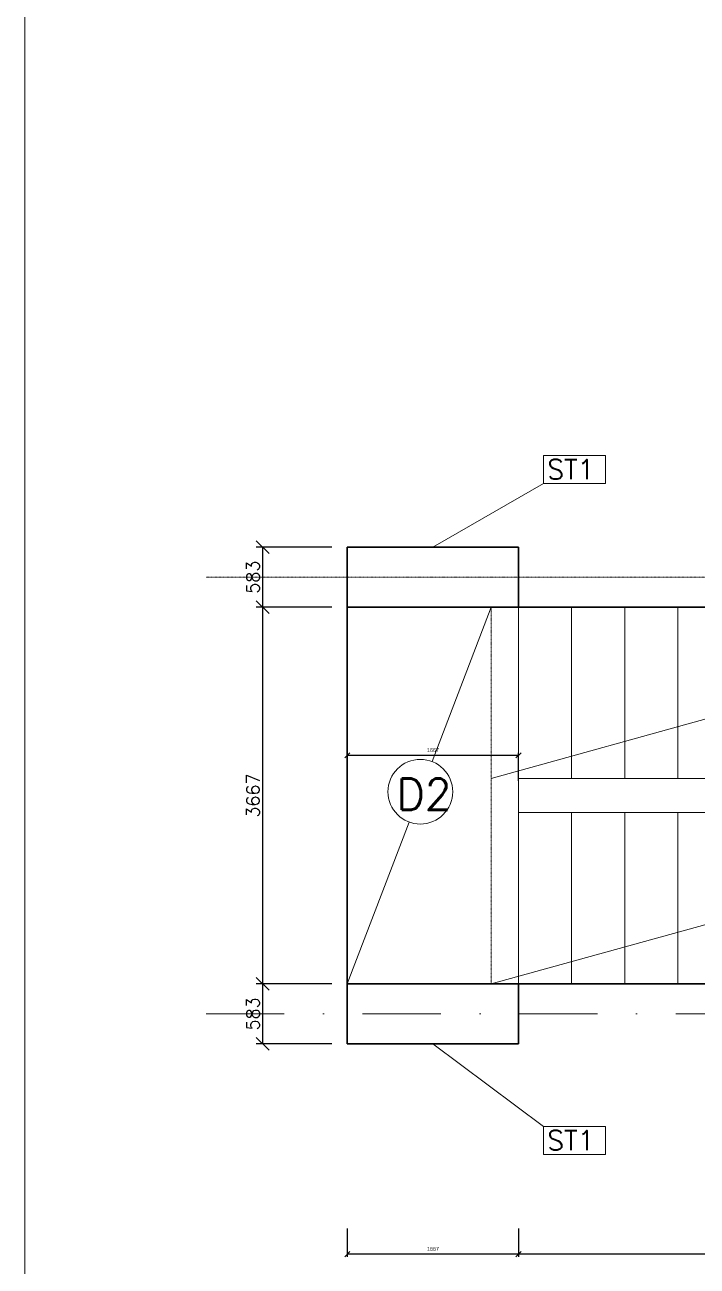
# Model space of a CAD drawing. Header units: millimetres. Extents: x -109904 to 256066, y -215550 to 75535.
# Drawn here: x 158985 to 165530, y 7556 to 19636 of the extents above; entities that cross this region are included whole.
import ezdxf

# ---------------------------------------------------------------- set-up
doc = ezdxf.new("R2010")
doc.units = ezdxf.units.MM
doc.header["$LTSCALE"] = 20
doc.linetypes.add('ČERCHOVANÁ', pattern=[25.4, 12.7, -6.35, 0, -6.35])
for name, color, linetype, lineweight in [('Kóty', 4, 'Continuous', 18), ('TENKÁ PLNÁ ČÁRA', 7, 'Continuous', 18), ('TENKÁ ČERCHOVANÁ ČÁRA', 60, 'ČERCHOVANÁ', 18), ('TLUSTÁ PLNÁ ČÁRA', 2, 'Continuous', 35), ('šrafy', 7, 'Continuous', 13)]:
    doc.layers.add(name, color=color, linetype=linetype, lineweight=lineweight)
doc.styles.add('Romans', font='romans.shx')
doc.styles.get("Standard").update_dxf_attribs({"font": 'arial.ttf'})
doc.dimstyles.new('M 1-50', dxfattribs={"dimscale": 50, "dimtxt": 2.5, "dimasz": 2.5, "dimexe": 1.25, "dimexo": 3, "dimtad": 1, "dimdec": 0, "dimtxsty": 'Romans', "dimblk": 'OBLIQUE', "dimcen": 2.5, "dimadec": 0, "dimazin": 0, "dimtfac": 1, "dimtdec": 0, "dimtmove": 0, "dimatfit": 3, "dimfxl": 1, "dimarcsym": 0})
doc.dimstyles.new('Rozmery_1_50', dxfattribs={"dimscale": 50, "dimtxt": 0.75, "dimasz": 1, "dimexe": 0.5, "dimexo": 0.625, "dimtad": 1, "dimdec": 0, "dimtxsty": 'Standard', "dimblk": 'OBLIQUE', "dimcen": 2.5, "dimadec": 0, "dimazin": 0, "dimtfac": 1, "dimtdec": 0, "dimtmove": 0, "dimatfit": 3, "dimldrblk": 'OBLIQUE', "dimfxl": 5, "dimfxlon": 1, "dimarcsym": 0})

# ---------------------------------------------------------------- blocks, each defined once
blk = doc.blocks.new('_Oblique')
at = {"color": 0, "linetype": 'ByBlock', "lineweight": -2}
blk.add_line((-0.5, -0.5), (0.5, 0.5), dxfattribs=at)
blk = doc.blocks.new('*D254')
at = {"layer": 'Defpoints', "color": 0, "transparency": 16777216}
for p in [(162124, 9719), (190541, 9567), (190541, 5347)]:
    blk.add_point(p, dxfattribs=at)
at = {"layer": 'Kóty', "color": 0, "lineweight": -2, "transparency": 16777216}
for p, q in [((162124, 5597), (162124, 5322)), ((190541, 5597), (190541, 5322)), ((162124, 5347), (190541, 5347))]:
    blk.add_line(p, q, dxfattribs=at)
at = {"layer": 'Kóty', "color": 0, "lineweight": -2, "transparency": 16777216, "xscale": 50, "yscale": 50, "zscale": 50, "rotation": 180}
blk.add_blockref('_Oblique', (162124, 5347), dxfattribs=at)
at = {"layer": 'Kóty', "color": 0, "lineweight": -2, "transparency": 16777216, "xscale": 50, "yscale": 50, "zscale": 50}
blk.add_blockref('_Oblique', (190541, 5347), dxfattribs=at)
at = {"layer": 'Kóty', "color": 0, "transparency": 16777216, "insert": (176596, 5398), "char_height": 37.5, "attachment_point": 5}
blk.add_mtext('16875', dxfattribs=at)
blk = doc.blocks.new('*D300')
at = {"layer": 'Defpoints', "color": 0, "transparency": 16777216}
for p in [(163791, 12528), (162124, 12136), (163791, 12136)]:
    blk.add_point(p, dxfattribs=at)
at = {"layer": 'Kóty', "color": 0, "lineweight": -2, "transparency": 16777216}
for p, q in [((162124, 12278), (162124, 12553)), ((162124, 12528), (163791, 12528)), ((163791, 12278), (163791, 12553))]:
    blk.add_line(p, q, dxfattribs=at)
at = {"layer": 'Kóty', "color": 0, "lineweight": -2, "transparency": 16777216, "xscale": 50, "yscale": 50, "zscale": 50, "rotation": 180}
blk.add_blockref('_Oblique', (162124, 12528), dxfattribs=at)
at = {"layer": 'Kóty', "color": 0, "lineweight": -2, "transparency": 16777216, "xscale": 50, "yscale": 50, "zscale": 50}
blk.add_blockref('_Oblique', (163791, 12528), dxfattribs=at)
at = {"layer": 'Kóty', "color": 0, "transparency": 16777216, "insert": (162958, 12578), "char_height": 37.5, "attachment_point": 5}
blk.add_mtext('1667', dxfattribs=at)
blk = doc.blocks.new('*D244')
at = {"layer": 'Defpoints', "color": 0, "transparency": 16777216}
for p in [(168958, 8341), (163791, 8221), (163791, 7673)]:
    blk.add_point(p, dxfattribs=at)
at = {"layer": 'Kóty', "color": 0, "lineweight": -2, "transparency": 16777216}
for p, q in [((163791, 7923), (163791, 7648)), ((168958, 7923), (168958, 7648)), ((168958, 7673), (163791, 7673))]:
    blk.add_line(p, q, dxfattribs=at)
at = {"layer": 'Kóty', "color": 0, "lineweight": -2, "transparency": 16777216, "xscale": 50, "yscale": 50, "zscale": 50, "rotation": 180}
blk.add_blockref('_Oblique', (163791, 7673), dxfattribs=at)
at = {"layer": 'Kóty', "color": 0, "lineweight": -2, "transparency": 16777216, "xscale": 50, "yscale": 50, "zscale": 50}
blk.add_blockref('_Oblique', (168958, 7673), dxfattribs=at)
at = {"layer": 'Kóty', "color": 0, "transparency": 16777216, "insert": (166374, 7724), "char_height": 37.5, "attachment_point": 5}
blk.add_mtext('5167', dxfattribs=at)
blk = doc.blocks.new('*D245')
at = {"layer": 'Defpoints', "color": 0, "transparency": 16777216}
for p in [(163791, 8343), (162124, 8325), (162124, 7673)]:
    blk.add_point(p, dxfattribs=at)
at = {"layer": 'Kóty', "color": 0, "lineweight": -2, "transparency": 16777216}
for p, q in [((162124, 7923), (162124, 7648)), ((163791, 7923), (163791, 7648)), ((163791, 7673), (162124, 7673))]:
    blk.add_line(p, q, dxfattribs=at)
at = {"layer": 'Kóty', "color": 0, "lineweight": -2, "transparency": 16777216, "xscale": 50, "yscale": 50, "zscale": 50, "rotation": 180}
blk.add_blockref('_Oblique', (162124, 7673), dxfattribs=at)
at = {"layer": 'Kóty', "color": 0, "lineweight": -2, "transparency": 16777216, "xscale": 50, "yscale": 50, "zscale": 50}
blk.add_blockref('_Oblique', (163791, 7673), dxfattribs=at)
at = {"layer": 'Kóty', "color": 0, "transparency": 16777216, "insert": (162958, 7724), "char_height": 37.5, "attachment_point": 5}
blk.add_mtext('1667', dxfattribs=at)
blk = doc.blocks.new('*D291')
at = {"layer": 'Defpoints', "color": 0, "transparency": 16777216}
for p in [(161301, 10303), (162124, 10303), (162124, 9719)]:
    blk.add_point(p, dxfattribs=at)
at = {"layer": 'Kóty', "color": 0, "lineweight": -2, "transparency": 16777216}
for p, q in [((161974, 10303), (161238, 10303)), ((161301, 9719), (161301, 10303)), ((161974, 9719), (161238, 9719))]:
    blk.add_line(p, q, dxfattribs=at)
at = {"layer": 'Kóty', "color": 0, "lineweight": -2, "transparency": 16777216, "xscale": 125, "yscale": 125, "zscale": 125}
for p, rotation in [((161301, 10303), 90), ((161301, 9719), 270)]:
    blk.add_blockref('_Oblique', p, dxfattribs=dict(at, rotation=rotation))
at = {"layer": 'Kóty', "color": 0, "transparency": 16777216, "insert": (161207, 10011), "char_height": 125, "attachment_point": 5, "rotation": 90, "style": 'Romans'}
blk.add_mtext('583', dxfattribs=at)
blk = doc.blocks.new('*D292')
at = {"layer": 'Defpoints', "color": 0, "transparency": 16777216}
for p in [(161301, 13969), (162124, 13969), (162124, 10303)]:
    blk.add_point(p, dxfattribs=at)
at = {"layer": 'Kóty', "color": 0, "lineweight": -2, "transparency": 16777216}
for p, q in [((161974, 13969), (161238, 13969)), ((161301, 10303), (161301, 13969)), ((161974, 10303), (161238, 10303))]:
    blk.add_line(p, q, dxfattribs=at)
at = {"layer": 'Kóty', "color": 0, "lineweight": -2, "transparency": 16777216, "xscale": 125, "yscale": 125, "zscale": 125}
for p, rotation in [((161301, 13969), 90), ((161301, 10303), 270)]:
    blk.add_blockref('_Oblique', p, dxfattribs=dict(at, rotation=rotation))
at = {"layer": 'Kóty', "color": 0, "transparency": 16777216, "insert": (161207, 12136), "char_height": 125, "attachment_point": 5, "rotation": 90, "style": 'Romans'}
blk.add_mtext('3667', dxfattribs=at)
blk = doc.blocks.new('*D286')
at = {"layer": 'Defpoints', "color": 0, "transparency": 16777216}
for p in [(161301, 14553), (162124, 14553), (162124, 13969)]:
    blk.add_point(p, dxfattribs=at)
at = {"layer": 'Kóty', "color": 0, "lineweight": -2, "transparency": 16777216}
for p, q in [((161974, 14553), (161238, 14553)), ((161301, 13969), (161301, 14553)), ((161974, 13969), (161238, 13969))]:
    blk.add_line(p, q, dxfattribs=at)
at = {"layer": 'Kóty', "color": 0, "lineweight": -2, "transparency": 16777216, "xscale": 125, "yscale": 125, "zscale": 125}
for p, rotation in [((161301, 14553), 90), ((161301, 13969), 270)]:
    blk.add_blockref('_Oblique', p, dxfattribs=dict(at, rotation=rotation))
at = {"layer": 'Kóty', "color": 0, "transparency": 16777216, "insert": (161207, 14261), "char_height": 125, "attachment_point": 5, "rotation": 90, "style": 'Romans'}
blk.add_mtext('583', dxfattribs=at)

msp = doc.modelspace()

# ---------------------------------------------------------------- linework, layer by layer
at = {"layer": 'Kóty'}
msp.add_lwpolyline([(158985.267, 1377.479), (207985.071, 1377.479), (207985.071, 36027.34), (158985.267, 36027.34)], close=True, dxfattribs=at)
at = {"layer": 'TENKÁ PLNÁ ČÁRA'}
for p, q in [((163790.899, 12302.65), (163790.899, 13969.31)), ((164307.564, 12302.65), (164307.564, 13969.31)), ((164307.564, 13969.31), (164307.564, 12302.65)), ((164824.228, 12302.65), (164824.228, 13969.31)), ((164824.228, 13969.31), (164824.228, 12302.65)), ((165340.893, 12302.65), (165340.893, 13969.31)), ((165340.893, 13969.31), (165340.893, 12302.65)), ((163790.899, 10302.658), (163790.899, 11969.318)), ((164307.564, 10302.658), (164307.564, 11969.318)), ((164307.564, 11969.318), (164307.564, 10302.658)), ((164824.228, 10302.658), (164824.228, 11969.318)), ((164824.228, 11969.318), (164824.228, 10302.658)), ((165340.893, 10302.658), (165340.893, 11969.318)), ((165340.893, 11969.318), (165340.893, 10302.658))]:
    msp.add_line(p, q, dxfattribs=at)
at = {"layer": 'TENKÁ ČERCHOVANÁ ČÁRA', "ltscale": 0.009}
for p, q in [((160749.244, 14260.976), (170624.205, 14260.976)), ((163525.967, 13969.31), (163790.899, 13969.31)), ((163525.967, 13969.31), (163525.967, 10302.658)), ((163525.967, 10302.658), (163790.899, 10302.658))]:
    msp.add_line(p, q, dxfattribs=at)
at = {"layer": 'TENKÁ ČERCHOVANÁ ČÁRA', "ltscale": 3}
msp.add_line((160749.244, 10010.993), (191624.121, 10010.993), dxfattribs=at)
at = {"layer": 'TLUSTÁ PLNÁ ČÁRA'}
for p, q in [((163790.899, 14552.641), (162124.239, 14552.641)), ((162124.239, 14552.641), (162124.239, 9719.327)), ((162124.239, 13969.31), (162124.239, 14552.641)), ((163790.899, 14469.308), (163790.899, 14552.641)), ((163790.899, 13969.31), (163790.899, 14469.308)), ((163790.899, 13969.31), (162124.239, 13969.31)), ((169540.876, 13969.31), (163790.899, 13969.31)), ((163790.899, 10302.658), (162124.239, 10302.658)), ((163790.899, 10302.658), (163790.899, 9719.327)), ((163790.899, 9719.327), (162124.239, 9719.327))]:
    msp.add_line(p, q, dxfattribs=at)
msp.add_lwpolyline([(168957.545, 10302.658), (163790.899, 10302.658)], dxfattribs=at)
at = {"layer": 'šrafy'}
for p, q in [((162957.569, 14552.641), (164034.609, 15171.484)), ((162951.153, 12465.707), (163525.967, 13969.31)), ((164307.564, 12302.65), (164307.564, 13969.31)), ((164824.228, 12302.65), (164824.228, 13969.31)), ((165340.893, 12302.65), (165340.893, 13969.31)), ((167104.017, 13294.086), (163525.967, 12302.65)), ((163790.899, 12302.65), (168957.545, 12302.65)), ((163790.899, 11969.318), (163790.899, 12302.65)), ((168957.545, 11969.318), (163790.899, 11969.318)), ((164307.564, 10302.658), (164307.564, 11969.318)), ((164824.228, 10302.658), (164824.228, 11969.318)), ((165340.893, 10302.658), (165340.893, 11969.318)), ((162124.239, 10302.658), (162726.458, 11877.254)), ((167104.017, 11294.094), (163525.967, 10302.658)), ((162957.569, 9719.327), (164034.609, 8914.934))]:
    msp.add_line(p, q, dxfattribs=at)
for points in [[(164034.609, 15171.484), (164637.109, 15171.484), (164637.109, 15443.904), (164034.609, 15443.904)], [(164034.609, 8642.513), (164637.109, 8642.513), (164637.109, 8914.934), (164034.609, 8914.934)]]:
    msp.add_lwpolyline(points, close=True, dxfattribs=at)
msp.add_circle((162835.099, 12172.896), 314.971, dxfattribs=at)

# ---------------------------------------------------------------- texts
at = {"layer": 'šrafy', "attachment_point": 1}
for s, width, gutter_width, insert, char_height in [('{\\Fromans|c238;ST1}', 1105.85906, 15.964, (164069.808, 15404.698), 191.56287), ('{\\Fromans|c238;D2}', 1757.37002, 25.368, (162603.994, 12301.058), 304.42111), ('{\\Fromans|c238;ST1}', 1105.85906, 15.964, (164069.808, 8875.727), 191.56287)]:
    msp.add_mtext_dynamic_manual_height_columns(s, width=width, gutter_width=gutter_width, heights=[0], dxfattribs=dict(at, insert=insert, char_height=char_height))

# ---------------------------------------------------------------- dimensions: what is measured, and where the dimension line sits
at = {"layer": 'Kóty'}
for base, p1, p2, picture, middle in [((161300.724, 14552.641), (162124.239, 13969.31), (162124.239, 14552.641), '*D286', (161206.974, 14260.976)), ((161300.724, 13969.31), (162124.239, 10302.658), (162124.239, 13969.31), '*D292', (161206.974, 12135.984))]:
    dim = msp.add_linear_dim(base=base, p1=p1, p2=p2, angle=90, dimstyle='M 1-50', override={"dimtmove": 1}, dxfattribs=at)
    dim.commit()
    dim.dimension.update_dxf_attribs({"geometry": picture, "text_midpoint": middle})
for base, p1, p2, picture, middle in [((163790.899, 12528.071), (162124.239, 12135.984), (163790.899, 12135.984), '*D300', (162957.569, 12578.467)), ((162124.239, 7673.355), (163790.899, 8343.07), (162124.239, 8325.153), '*D245', (162957.569, 7723.752)), ((163790.899, 7673.355), (168957.545, 8341.225), (163790.899, 8220.602), '*D244', (166374.222, 7723.752))]:
    dim = msp.add_linear_dim(base=base, p1=p1, p2=p2, dimstyle='Rozmery_1_50', dxfattribs=at)
    dim.commit()
    dim.dimension.update_dxf_attribs({"geometry": picture, "text_midpoint": middle})
dim = msp.add_linear_dim(base=(161300.724, 10302.658), p1=(162124.239, 9719.327), p2=(162124.239, 10302.658), angle=90, dimstyle='M 1-50', dxfattribs=at)
dim.commit()
dim.dimension.update_dxf_attribs({"geometry": '*D291', "text_midpoint": (161206.974, 10010.993)})
dim = msp.add_linear_dim(base=(190540.792, 5347.37), p1=(162124.239, 9719.327), p2=(190540.792, 9567.159), text='16875', dimstyle='Rozmery_1_50', override={"dimtmove": 1}, dxfattribs=at)
dim.commit()
dim.dimension.update_dxf_attribs({"geometry": '*D254', "text_midpoint": (176595.987, 5347.37), "dimtype": 160})

doc.saveas('drawing.dxf')
